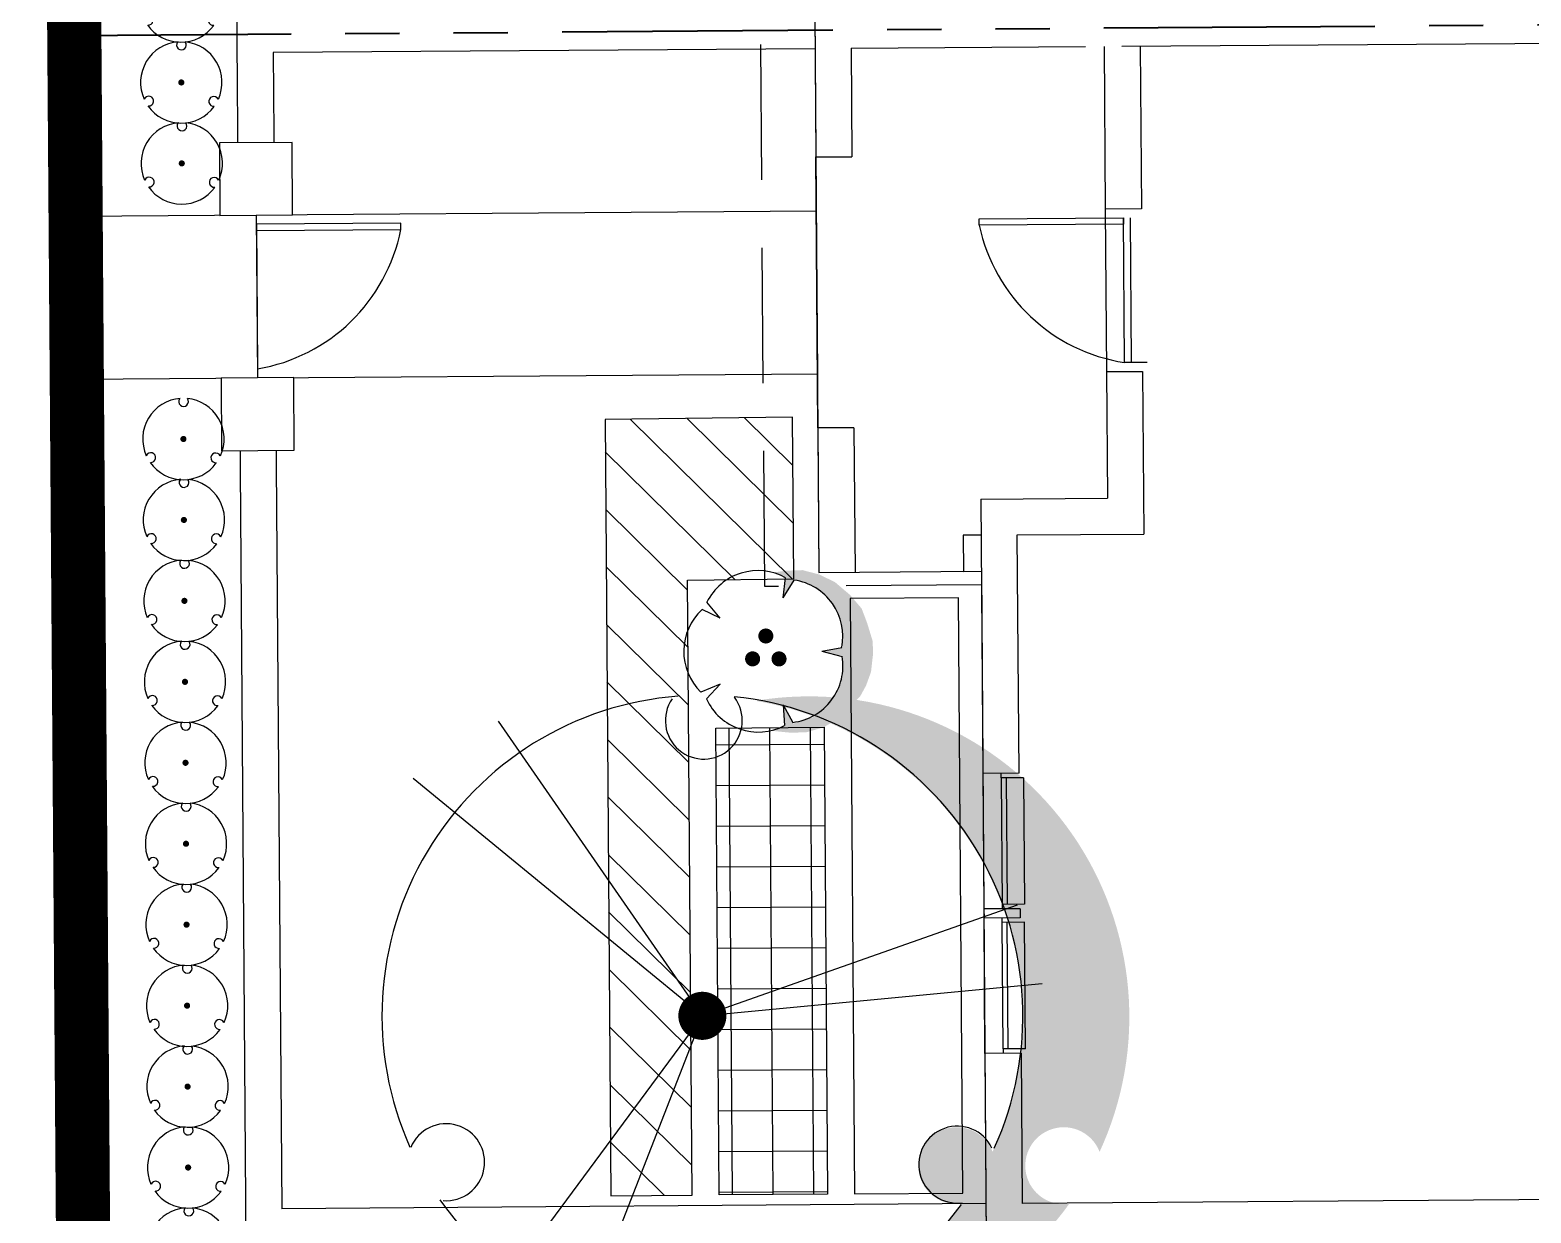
# Model space of a CAD drawing. Header units: feet. Extents: x 919634 to 928945, y 707022 to 708026.
# Drawn here: x 920102.47 to 920130.16, y 707339.61 to 707361.44 of the extents above; entities that cross this region are included whole.
import ezdxf

# ---------------------------------------------------------------- set-up
doc = ezdxf.new("R2010")
doc.units = ezdxf.units.FT
doc.header["$LTSCALE"] = 20
doc.header["$MEASUREMENT"] = 0
for name, pattern in [('PHANTOM2', [1.25, 0.625, -0.125, 0.125, -0.125, 0.125, -0.125]), ('Site Plan$0$HIDDEN2', [0.1875, 0.125, -0.0625]), ('Site Plan$0$PHANTOM2', [1.25, 0.625, -0.125, 0.125, -0.125, 0.125, -0.125])]:
    doc.linetypes.add(name, pattern=pattern)
doc.layers.add('-u-site-propline', color=7, linetype='PHANTOM2', true_color=0xd10000)
for name, color, linetype in [('-u-site-xref', 7, 'Continuous'), ('LK-SHRB-035M', 4, 'Continuous'), ('LK-SHRB-TRNK', 3, 'Continuous'), ('LP-SHRB', 7, 'Continuous'), ('Site Plan$0$-u-site-bldg_interior', 252, 'Continuous'), ('Site Plan$0$-u-site-fence', 4, 'Site Plan$0$FENCELINE1'), ('Site Plan$0$-u-site-wall', 4, 'Continuous'), ('Site Plan$0$A-DOOR', 253, 'Continuous'), ('Site Plan$0$SP-BLDG-ROOF ABOVE', 4, 'Site Plan$0$HIDDEN2'), ('x-RL TH5-LP Block$0$L-002', 253, 'Continuous'), ('x-RL TH5-LP Block$0$LK-SHRB-035M', 253, 'Continuous'), ('x-RL TH5-LP Block$0$LK-SHRB-TRNK', 253, 'Continuous'), ('x-RL TH5-LP Block$0$LK-TREE-013M', 253, 'Continuous'), ('x-RL TH5-LP Block$0$LK-TREE-035M', 253, 'Continuous'), ('x-RL TH5-LP Block$0$LK-TREE-050M', 253, 'Continuous'), ('x-RL TH5-LP Block$0$LK-TREE-TRNK', 253, 'Continuous'), ('x-RL TH5-LP Block$0$LP-PATT-GRND', 253, 'Continuous'), ('x-RL TH5-LP Block$0$LP-PATT-SHAR', 253, 'Continuous'), ('x-RL TH5-LP Block$0$LP-SHAR-BRDR-CONT', 253, 'Continuous'), ('x-RL TH5-LP Block$0$LP-SHRB', 253, 'Continuous'), ('x-RL TH5-LP Block$0$LP-TREE', 253, 'Continuous')]:
    doc.layers.add(name, color=color, linetype=linetype)
for name, color, linetype, lineweight in [('Site Plan$0$SP-LOT LINES', 252, 'Site Plan$0$PHANTOM2', 40), ('Site Plan$0$SP-SIDEWALK', 2, 'Continuous', 25), ('SP-BUILDING-FOOTPRINT', 1, 'Continuous', 25)]:
    doc.layers.add(name, color=color, linetype=linetype, lineweight=lineweight)
for name, color, linetype, plot in [('x-RL TH5-LP Block$0$-u-site-no_plot', 253, 'Continuous', False), ('x-RL TH5-LP Block$0$LK-SHRB-SHAD', 253, 'Continuous', False), ('x-RL TH5-LP Block$0$LK-TREE-SHAD', 253, 'Continuous', False)]:
    doc.layers.add(name, color=color, linetype=linetype, plot=plot)
doc.layers.get('-u-site-xref').off()
doc.linetypes.add('Site Plan$0$FENCELINE1', pattern='A,0.25,-0.1,[133,ltypeshp.shx,S=0.1,R=0,X=-0.1,Y=0],-0.1,1', length=1.45)

# ---------------------------------------------------------------- blocks, each defined once
blk = doc.blocks.new('Site Plan$0$_Details_TH5_wall')
at = {"layer": 'Site Plan$0$-u-site-fence'}
for p, q in [((-10.338, -47.743), (-10.318, -50.743)), ((-10.336, -47.909), (-10.319, -50.576))]:
    blk.add_line(p, q, dxfattribs=at)
blk.add_lwpolyline([(-7.672, -48.007), (-7.672, -47.892), (-10.336, -47.909), (-10.336, -48.024)], close=True, dxfattribs=at)
blk.add_arc((-10.852, -47.378), 3.242, 279.4598, 348.8257, dxfattribs=at)
at = {"layer": 'Site Plan$0$-u-site-wall'}
for p, q in [((-10.801, -29.412), (-10.673, -47.745)), ((-0.027, -44.673), (-10.024, -44.743)), ((-10.024, -44.743), (-10.003, -47.741)), ((-10.652, -50.745), (-10.53, -68.071)), ((-9.982, -50.741), (-9.874, -66.07)), ((3.122, -65.978), (-9.874, -66.07))]:
    blk.add_line(p, q, dxfattribs=at)
for points in [[(-11.016, -46.407), (-11.008, -47.747), (-9.668, -47.738), (-9.676, -46.398)], [(-10.988, -50.747), (-10.979, -52.087), (-9.639, -52.078), (-9.648, -50.738)]]:
    blk.add_wipeout(points).dxf.layer = 'Site Plan$0$-u-site-wall'
for points in [[(-11.016, -46.407), (-11.008, -47.747), (-9.668, -47.738), (-9.676, -46.398)], [(-10.988, -50.747), (-10.979, -52.087), (-9.639, -52.078), (-9.648, -50.738)]]:
    blk.add_lwpolyline(points, close=True, dxfattribs=at)
blk = doc.blocks.new('*U239')
at = {"layer": 'Site Plan$0$A-DOOR'}
blk.add_lwpolyline([(-28.62, -31.97), (-30, -31.97), (-30, 0), (-28.62, 0)], close=True, dxfattribs=at)
blk.add_arc((-36.41, 6.14), 38.9, 281.5467, 350.9125, dxfattribs=at)
blk = doc.blocks.new('Site Plan')
at = {"layer": 'Site Plan$0$-u-site-bldg_interior'}
for p, q in [((920116.948, 707361.762), (920116.967, 707359.095)), ((920122.612, 707361.136), (920157.777, 707361.393)), ((920117.619, 707361.1), (920121.945, 707361.132)), ((920117.619, 707361.1), (920117.634, 707359.1)), ((920122.286, 707361.134), (920122.308, 707358.134)), ((920122.952, 707361.139), (920122.974, 707358.139)), ((920122.974, 707358.139), (920122.308, 707358.134)), ((920122.308, 707358.134), (920122.33, 707355.134)), ((920122.665, 707355.303), (920122.646, 707357.97)), ((920122.79, 707355.304), (920122.771, 707357.971)), ((920123.078, 707355.306), (920122.665, 707355.303)), ((920122.33, 707355.134), (920122.996, 707355.139)), ((920122.33, 707355.134), (920122.347, 707352.801)), ((920122.996, 707355.139), (920123.018, 707352.139)), ((920117.004, 707354.095), (920117.023, 707351.429)), ((920117.67, 707354.1), (920117.69, 707351.433)), ((920120.013, 707352.784), (920122.347, 707352.801)), ((920120.013, 707352.784), (920120.05, 707347.721)), ((920120.685, 707352.122), (920123.018, 707352.139)), ((920120.717, 707347.726), (920120.685, 707352.122)), ((920117.023, 707351.429), (920117.69, 707351.433)), ((920120.717, 707347.726), (920120.05, 707347.721)), ((920120.05, 707347.721), (920120.069, 707345.222)), ((920120.388, 707347.641), (920120.387, 707347.724)), ((920120.801, 707347.644), (920120.388, 707347.641)), ((920120.388, 707347.641), (920120.405, 707345.307)), ((920120.48, 707347.641), (920120.497, 707345.308)), ((920120.801, 707347.644), (920120.818, 707345.31)), ((920120.735, 707345.226), (920120.069, 707345.222)), ((920120.818, 707345.31), (920120.405, 707345.307)), ((920120.405, 707345.307), (920120.405, 707345.224)), ((920120.735, 707345.226), (920120.736, 707345.06)), ((920120.069, 707345.222), (920120.07, 707345.055)), ((920120.736, 707345.06), (920120.07, 707345.055)), ((920120.088, 707342.555), (920120.07, 707345.055)), ((920120.407, 707344.974), (920120.407, 707345.057)), ((920120.82, 707344.977), (920120.407, 707344.974)), ((920120.424, 707342.641), (920120.407, 707344.974)), ((920120.517, 707342.641), (920120.5, 707344.975)), ((920120.837, 707342.644), (920120.82, 707344.977)), ((920120.755, 707342.56), (920120.088, 707342.555)), ((920120.088, 707342.555), (920120.113, 707339.118)), ((920120.837, 707342.644), (920120.424, 707342.641)), ((920120.424, 707342.641), (920120.425, 707342.557)), ((920120.755, 707342.56), (920120.775, 707339.789)), ((920176.813, 707340.198), (920120.775, 707339.789))]:
    blk.add_line(p, q, dxfattribs=at)
for points in [[(920117.67, 707354.1), (920117.004, 707354.095), (920116.967, 707359.095), (920117.634, 707359.1)], [(920120.018, 707352.117), (920119.685, 707352.115), (920119.69, 707351.448), (920120.023, 707351.451)]]:
    blk.add_lwpolyline(points, dxfattribs=at)
at = {"layer": 'Site Plan$0$SP-BLDG-ROOF ABOVE'}
blk.add_lwpolyline([(920120.025, 707351.201), (920116.025, 707351.171), (920115.946, 707362.008), (920119.946, 707362.037)], dxfattribs=at)
at = {"layer": 'Site Plan$0$SP-LOT LINES', "ltscale": 0.4}
blk.add_line((920103.444, 707339.329), (920103.284, 707361.329), dxfattribs=at)
blk.add_lwpolyline([(920103.284, 707361.329), (920103.123, 707383.328), (920197.121, 707384.014), (920197.281, 707362.015)], close=True, dxfattribs=at)
at = {"layer": 'Site Plan$0$SP-SIDEWALK'}
blk.add_lwpolyline([(920103.308, 707357.995), (920103.33, 707354.995), (920117.004, 707355.095), (920116.982, 707358.095)], close=True, dxfattribs=at)
at = {"layer": 'Site Plan$0$-u-site-bldg_interior', "xscale": 0.08333333333333333, "yscale": 0.08333333333333333, "zscale": 0.08333333333333333, "rotation": 270.4182178492752}
blk.add_blockref('*U239', (920122.664, 707355.47), dxfattribs=at)
at = {"layer": 'Site Plan$0$-u-site-wall', "rotation": 0.01592974096001484}
blk.add_blockref('Site Plan$0$_Details_TH5_wall', (920116.967, 707405.765), dxfattribs=at)
blk = doc.blocks.new('x-RL TH5-LP Block$0$SHRUB-LRG-421')
at = {"layer": 'x-RL TH5-LP Block$0$LK-SHRB-SHAD'}
blk.add_hatch(color=256, dxfattribs=at).paths.add_polyline_path([(0.0489, 0.4855), (0.1251, 0.4962), (0.228, 0.4997), (0.3308, 0.4731), (0.4301, 0.4253), (0.524, 0.3456), (0.5967, 0.2605), (0.6304, 0.1719), (0.6658, 0.0568), (0.6676, -0.0247), (0.6552, -0.1346), (0.6251, -0.2179), (0.5896, -0.2834), (0.4956, -0.3862), (0.4283, -0.4393), (0.3591, -0.4801), (0.2545, -0.5102), (0.1588, -0.5137), (0.1021, -0.5084), (0.0347, -0.5013), (0.1198, -0.473), (0.1074, -0.3472), (0.1712, -0.457), (0.3095, -0.411), (0.4123, -0.31), (0.4726, -0.1931), (0.4815, -0.0974), (0.4761, -0.0336), (0.3538, -0.007), (0.4797, 0.0178), (0.4779, 0.1453), (0.4247, 0.28), (0.3645, 0.3526), (0.2599, 0.42), (0.1748, 0.4359), (0.1092, 0.3314), (0.1251, 0.4554), (0.0666, 0.4784)])
at = {"layer": 'x-RL TH5-LP Block$0$LK-SHRB-035M'}
for p, q in [((0.1071, 0.3273), (0.1226, 0.452)), ((0.1071, 0.3273), (0.1765, 0.4377)), ((-0.2848, 0.2), (-0.3682, 0.3002)), ((-0.2848, 0.2), (-0.3985, 0.2533)), ((0.3492, -0.006), (0.4726, 0.0178)), ((0.3492, -0.006), (0.4756, -0.0379)), ((-0.2848, -0.212), (-0.4058, -0.2604)), ((-0.2848, -0.212), (-0.3706, -0.3037)), ((0.1071, -0.3393), (0.1678, -0.4493)), ((0.1071, -0.3393), (0.1157, -0.4694))]:
    blk.add_line(p, q, dxfattribs=at)
for centre, start, end in [((-0.0502, 0.1414), 60.90413, 153.46761), ((0.1238, 0.0862), 348.90413, 81.46761), ((-0.1566, -0.007), 132.90413, 225.46761), ((0.125, -0.0964), 276.90413, 9.46761), ((-0.0482, -0.154), 204.90413, 297.46761)]:
    blk.add_arc(centre, 0.3554, start, end, dxfattribs=at)
at = {"layer": 'x-RL TH5-LP Block$0$LK-SHRB-TRNK', "const_width": 0.0469}
for points in [[(-0.024, 0.0891, 1), (0.0229, 0.0891, 1)], [(-0.1063, -0.0534, 1), (-0.0594, -0.0534, 1)], [(0.0583, -0.0534, 1), (0.1052, -0.0534, 1)]]:
    blk.add_lwpolyline(points, format="xyb", close=True, dxfattribs=at)
blk = doc.blocks.new('x-RL TH5-LP Block$0$TREE-DCID-003')
at = {"layer": 'x-RL TH5-LP Block$0$LK-TREE-SHAD'}
h = blk.add_hatch(color=256, dxfattribs=at)
edge = h.paths.add_edge_path()
edge.add_arc((0.3969, -0.2334), 0.06, 21.1548, 278.3748)
edge.add_arc((-0.0009, -0.0016), 0.5, 279.6134, 324.3885, ccw=False)
edge.add_arc((0.1661, -0.0016), 0.5, 260.3866, 324.3885)
edge.add_arc((0.5639, -0.2334), 0.06, 21.1548, 278.3748, ccw=False)
edge.add_arc((0.1661, -0.0016), 0.5, 335.1411, 454.3498)
edge.add_arc((0.1661, -0.0016), 0.5, 94.3498, 99.6134)
edge.add_arc((-0.0009, -0.0016), 0.5, -24.8589, 80.3866, ccw=False)
at = {"layer": 'x-RL TH5-LP Block$0$LK-TREE-013M'}
for q in [(-0.3184, 0.4595), (0.4914, 0.1734), (-0.3323, -0.4497)]:
    blk.add_line((0, 0), q, dxfattribs=at)
at = {"layer": 'x-RL TH5-LP Block$0$LK-TREE-035M'}
for q in [(-0.4516, 0.3697), (0.5298, 0.0507), (-0.2009, -0.5161)]:
    blk.add_line((0, 0), q, dxfattribs=at)
at = {"layer": 'x-RL TH5-LP Block$0$LK-TREE-050M'}
for centre, radius, start, end in [((0, 0), 0.5, 94.3498, 204.1975), ((0.0019, 0.4604), 0.06, 145.5617, 37.3741), ((0, 0), 0.5, 335.6607, 84.3619), ((-0.3996, -0.2286), 0.06, 265.5617, 157.3741), ((0.3978, -0.2318), 0.06, 25.5617, 277.3741), ((0, 0), 0.5, 215.058, 323.9795)]:
    blk.add_arc(centre, radius, start, end, dxfattribs=at)
at = {"layer": 'x-RL TH5-LP Block$0$LK-TREE-TRNK', "const_width": 0.0375}
blk.add_lwpolyline([(-0.0188, 0, 1), (0.0187, 0, 1)], format="xyb", close=True, dxfattribs=at)
blk = doc.blocks.new('x-RL TH5-LP Block', base_point=(1241.699, -211.829))
at = {"layer": 'x-RL TH5-LP Block$0$LP-PATT-GRND'}
h = blk.add_hatch(dxfattribs=at)
h.set_pattern_fill('ANSI31', color=256, scale=6)
h.set_pattern_definition([(45, (922115.3144, 708877.3474), (-0.5303300859, 0.5303300859), [])])
h.paths.add_polyline_path([(1307.501, -202.087), (1307.501, -200.587), (1296.155, -200.587), (1296.148, -198.627), (1293.163, -198.627), (1293.182, -202.087)])
at = {"layer": 'x-RL TH5-LP Block$0$LP-PATT-SHAR'}
h = blk.add_hatch(dxfattribs=at)
h.set_pattern_fill('ANSI37', color=256, scale=6, angle=45)
h.set_pattern_definition([(90, (922118.96254, 708828.6941), (-0.75, 0), []), (180, (922118.96254, 708828.6941), (-6e-17, -0.75), [])])
h.paths.add_polyline_path([(1298.888, -198.087), (1307.501, -198.087), (1307.501, -200.087), (1298.888, -200.087)])
at = {"layer": 'x-RL TH5-LP Block$0$-u-site-no_plot'}
blk.add_line((1241.699, -211.829), (1352.366, -211.829), dxfattribs=at)
at = {"layer": 'x-RL TH5-LP Block$0$L-002'}
blk.add_lwpolyline([(1307.501, -202.087), (1307.501, -200.587), (1296.155, -200.587), (1296.148, -198.627), (1293.163, -198.627), (1293.182, -202.087)], close=True, dxfattribs=at)
at = {"layer": 'x-RL TH5-LP Block$0$LP-SHAR-BRDR-CONT'}
for points in [[(1296.515, -197.587), (1307.501, -197.587), (1307.501, -195.587), (1296.515, -195.587)], [(1298.888, -198.087), (1307.501, -198.087), (1307.501, -200.087), (1298.888, -200.087)]]:
    blk.add_lwpolyline(points, close=True, dxfattribs=at)
at = {"layer": 'x-RL TH5-LP Block$0$LP-SHRB', "xscale": 2.960220199269135, "yscale": 2.960220199269135, "zscale": 2.960220199269135, "rotation": 89.54196761393237}
blk.add_blockref('x-RL TH5-LP Block$0$SHRUB-LRG-421', (1297.46, -199.15, -0.001), dxfattribs=at)
at = {"layer": 'x-RL TH5-LP Block$0$LP-TREE', "xscale": 11.82707345530831, "yscale": 11.82707345530831, "zscale": 11.82707345530831, "rotation": 89.54196761393237}
blk.add_blockref('x-RL TH5-LP Block$0$TREE-DCID-003', (1304.194, -200.371), dxfattribs=at)
blk = doc.blocks.new('SHRUB-LRG-020')
at = {"layer": 'LK-SHRB-035M'}
for centre, radius, start, end in [((0, 0), 0.5, 94.3498, 204.1975), ((0.002, 0.46), 0.06, 145.5617, 37.3741), ((0, 0), 0.5, 335.6607, 84.3619), ((-0.4, -0.229), 0.06, 265.5617, 157.3741), ((0.398, -0.232), 0.06, 25.5617, 277.3741), ((0, 0), 0.5, 215.058, 323.9795)]:
    blk.add_arc(centre, radius, start, end, dxfattribs=at)
at = {"layer": 'LK-SHRB-TRNK', "const_width": 0.0375}
blk.add_lwpolyline([(-0.019, 0, 1), (0.019, 0, 1)], format="xyb", close=True, dxfattribs=at)

msp = doc.modelspace()

# ---------------------------------------------------------------- block references
at = {"layer": '-u-site-xref'}
msp.add_blockref('Site Plan', (0, 0), dxfattribs=at)

# ---------------------------------------------------------------- next in the draw order: linework, layer by layer
at = {"layer": '-u-site-propline', "const_width": 1}
msp.add_lwpolyline([(920947, 707545.92), (920946.201, 707600.835), (920548.473, 707598.249), (920114.576, 707595.417), (920115.105, 707522.895), (920102.967, 707404.748), (920105.543, 707051.813), (920991.697, 707057.367), (920991.473, 707093.125), (921085.439, 707093.799), (921082.202, 707546.78)], close=True, dxfattribs=at)
at = {"layer": 'SP-BUILDING-FOOTPRINT'}
msp.add_lwpolyline([(920116.948, 707361.762), (920117.023, 707351.429), (920120.023, 707351.451), (920120.113, 707339.118), (920122.613, 707339.136), (920122.674, 707330.803), (920120.174, 707330.784), (920120.274, 707317.118), (920120.836, 707317.122), (920120.926, 707304.789), (920116.926, 707304.76), (920116.997, 707295.094), (920123.33, 707295.14), (920157.496, 707295.389)], dxfattribs=at)

# ---------------------------------------------------------------- next in the draw order: block references
at = {"layer": '-u-site-xref', "rotation": 270.4182178492661}
msp.add_blockref('x-RL TH5-LP Block', (920102.96, 707405.661), dxfattribs=at)
at = {"layer": 'LP-SHRB', "xscale": 1.502163410681632, "yscale": 1.502163410681632, "zscale": 1.502163410681632}
for p in [(920105.248, 707361.962), (920105.258, 707360.469), (920105.267, 707358.976), (920105.297, 707353.892), (920105.306, 707352.399), (920105.316, 707350.906), (920105.326, 707349.412), (920105.336, 707347.919), (920105.345, 707346.426), (920105.355, 707344.933), (920105.365, 707343.439), (920105.374, 707341.946), (920105.384, 707340.453), (920105.394, 707338.96)]:
    msp.add_blockref('SHRUB-LRG-020', p, dxfattribs=at)

doc.saveas('drawing.dxf')
